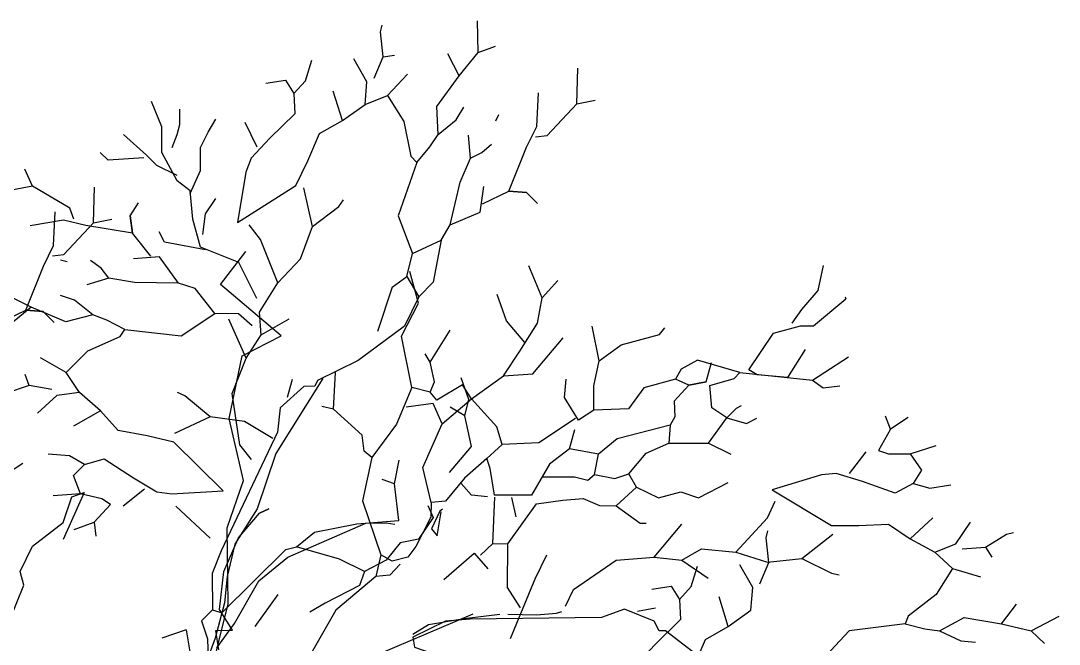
# Model space of a CAD drawing. Header units: metres. Extents: x -4.93 to 4.41, y -0.01 to 8.9.
# Drawn here: x 0.758 to 3.124, y 7.412 to 8.834 of the extents above; entities that cross this region are included whole.
import ezdxf

# ---------------------------------------------------------------- set-up
doc = ezdxf.new("R2010")
doc.units = ezdxf.units.M
doc.header["$LTSCALE"] = 0.2

msp = doc.modelspace()

# ---------------------------------------------------------------- linework, layer by layer
for p, q in [((1.0799, 8.592), (1.0565, 8.6503)), ((1.1208, 8.5978), (1.1208, 8.6328)), ((1.0799, 8.5336), (1.0799, 8.592)), ((1.1149, 8.5744), (1.1208, 8.5978)), ((1.185, 8.5803), (1.2026, 8.6095)), ((1.0448, 8.5277), (0.9922, 8.5744)), ((1.1032, 8.5453), (1.1149, 8.5744)), ((1.1675, 8.5453), (1.185, 8.5803)), ((1.1675, 8.4927), (1.1675, 8.5453)), ((0.9572, 8.5161), (0.9396, 8.5336)), ((1.039, 8.5219), (0.9572, 8.5161)), ((1.0682, 8.5044), (1.0448, 8.5277)), ((1.1149, 8.4694), (1.0799, 8.5336)), ((1.1149, 8.481), (1.0682, 8.5044)), ((1.1441, 8.4402), (1.1675, 8.4927)), ((1.1441, 8.446), (1.1149, 8.4694)), ((1.15, 8.3818), (1.1441, 8.446)), ((1.1792, 8.3935), (1.2026, 8.4285)), ((1.1675, 8.3176), (1.15, 8.3818)), ((1.1733, 8.3468), (1.1792, 8.3935)), ((1.0857, 8.3293), (1.074, 8.3526)), ((1.1792, 8.3118), (1.0857, 8.3293)), ((1.2551, 8.2826), (1.1675, 8.3176)), ((1.296, 8.2009), (1.2551, 8.2826)), ((1.4466, 8.0183), (1.3392, 7.8476)), ((1.3392, 7.8476), (1.2968, 7.7214)), ((1.2968, 7.7214), (1.2461, 7.6405)), ((1.3668, 7.611), (1.5443, 7.6885)), ((1.5443, 7.6885), (1.5909, 7.6892)), ((1.5909, 7.6892), (1.6101, 7.6864)), ((1.2461, 7.6405), (1.2284, 7.5671)), ((1.3004, 7.5568), (1.3668, 7.611)), ((1.2284, 7.5671), (1.2222, 7.5068)), ((1.2449, 7.4595), (1.3004, 7.5568)), ((1.2222, 7.5068), (1.2011, 7.4265)), ((1.7879, 7.4806), (1.5737, 7.3898)), ((1.7685, 7.4713), (1.8498, 7.4812)), ((1.8677, 7.4812), (1.9331, 7.4792)), ((1.9331, 7.4792), (1.9787, 7.4832)), ((1.9787, 7.4832), (1.9906, 7.4871)), ((1.2052, 7.4039), (1.2449, 7.4595)), ((1.6516, 7.4356), (1.6873, 7.4574)), ((1.6873, 7.4574), (1.7685, 7.4713)), ((1.2011, 7.4265), (1.173, 7.3497))]:
    msp.add_line(p, q)
at = {"flags": 128}
for points in [[(1.5633, 8.7033), (1.5835, 8.7521), (1.5775, 8.8087), (1.5813, 8.8243)], [(1.7568, 8.7084), (1.8005, 8.762), (1.7984, 8.8342)], [(1.8005, 8.762), (1.84, 8.7764)], [(1.5835, 8.7521), (1.61, 8.7553)], [(1.5938, 8.6634), (1.6309, 8.6041), (1.6471, 8.525), (1.6603, 8.5111), (1.69, 8.5464), (1.7089, 8.5747), (1.7063, 8.6383), (1.7568, 8.7084), (1.7313, 8.7584)], [(1.3167, 8.6916), (1.3613, 8.6985), (1.3801, 8.6681), (1.407, 8.6974), (1.4211, 8.7441)], [(1.491, 8.6064), (1.5428, 8.6434), (1.5469, 8.6951), (1.5173, 8.747)], [(1.5428, 8.6434), (1.5938, 8.6634), (1.639, 8.7124)], [(1.931, 8.5696), (1.9576, 8.5728), (2.0251, 8.6446), (2.0274, 8.7258)], [(1.3801, 8.6681), (1.3825, 8.622), (1.3254, 8.5663), (1.2831, 8.5208), (1.2714, 8.4891), (1.2523, 8.3737), (1.385, 8.4585), (1.4125, 8.5149), (1.4391, 8.5768), (1.491, 8.6064), (1.4703, 8.6739)], [(1.81, 8.4166), (1.8704, 8.4457), (1.9107, 8.5458), (1.9338, 8.5931), (1.9377, 8.6699)], [(1.7089, 8.5747), (1.7502, 8.6081), (1.768, 8.6368)], [(2.0251, 8.6446), (2.0667, 8.653)], [(1.8469, 8.6195), (1.84, 8.6054)], [(1.2684, 8.6029), (1.2959, 8.547)], [(1.6603, 8.5111), (1.6182, 8.3894), (1.651, 8.3034), (1.716, 8.334), (1.7367, 8.3688), (1.7594, 8.4663), (1.7825, 8.5211), (1.7781, 8.5732)], [(1.7825, 8.5211), (1.8085, 8.5334), (1.8304, 8.5526)], [(0.7852, 8.457), (0.7679, 8.4957)], [(0.879, 8.3817), (0.8701, 8.4068), (0.7852, 8.457), (0.7054, 8.4414)], [(0.8303, 8.2982), (0.8568, 8.3014), (0.9244, 8.3732), (0.9267, 8.4545)], [(1.3437, 8.2366), (1.3954, 8.2912), (1.4229, 8.3651), (1.4035, 8.4532)], [(1.7367, 8.3688), (1.8046, 8.398), (1.8132, 8.4562)], [(1.9101, 8.4425), (1.8704, 8.4457)], [(1.8704, 8.4457), (1.9101, 8.4425), (1.9353, 8.4177)], [(1.4229, 8.3651), (1.4826, 8.4107), (1.4935, 8.4254)], [(0.7093, 8.1452), (0.7697, 8.1743), (0.8099, 8.2744), (0.8331, 8.3218), (0.8369, 8.3985)], [(1.0132, 8.3497), (1.0076, 8.3891), (1.0263, 8.4192)], [(1.0548, 8.2971), (1.0132, 8.3497), (0.9067, 8.367), (0.8554, 8.3792), (0.7797, 8.3661)], [(0.9244, 8.3732), (0.9659, 8.3816)], [(1.0076, 8.3891), (1.0132, 8.3497)], [(1.272, 8.0645), (1.3057, 8.1179), (1.3022, 8.1695), (1.3437, 8.2366), (1.3048, 8.3355), (1.2784, 8.3684)], [(1.716, 8.334), (1.6977, 8.2381), (1.6649, 8.2042), (1.6324, 8.1378), (1.5268, 8.0596), (1.4344, 8.0137), (1.428, 8.0006), (1.403, 8.0004), (1.3492, 7.9518), (1.3432, 7.8961), (1.2147, 7.6257), (1.1941, 7.5734), (1.1948, 7.4907), (1.2164, 7.4839), (1.362, 7.6285), (1.3861, 7.6342), (1.4274, 7.6677), (1.524, 7.6866), (1.6192, 7.6949), (1.6099, 7.7781), (1.5813, 7.7884)], [(1.6046, 8.2263), (1.6379, 8.2511), (1.651, 8.3034)], [(0.8488, 8.2886), (0.8641, 8.285)], [(0.9589, 8.2474), (0.9412, 8.27), (0.9176, 8.2872)], [(1.1175, 8.2361), (1.0742, 8.296), (1.0155, 8.2915)], [(1.6907, 7.987), (1.6491, 7.9978), (1.6253, 8.1145), (1.6645, 8.1902), (1.6448, 8.2621)], [(1.9464, 8.2026), (1.9157, 8.2756)], [(2.5156, 8.1442), (2.5374, 8.1757), (2.5749, 8.2188), (2.587, 8.2764)], [(0.9955, 8.1303), (1.1235, 8.116), (1.2001, 8.1669), (1.156, 8.2235), (1.1175, 8.2361), (1.0174, 8.2369), (0.9589, 8.2474), (0.909, 8.2316)], [(1.6379, 8.2511), (1.6649, 8.2042)], [(1.8579, 8.0246), (1.8951, 8.0809), (1.9352, 8.1445), (1.9464, 8.2026), (1.9816, 8.2419)], [(0.7818, 8.1812), (0.7199, 8.2121), (0.65, 8.1942)], [(1.6046, 8.2263), (1.5713, 8.1252)], [(1.9062, 8.1003), (1.8647, 8.1498), (1.8433, 8.2097)], [(0.9228, 8.1638), (0.8811, 8.1968), (0.8492, 8.2078)], [(2.5059, 8.0207), (2.436, 8.027), (2.4165, 8.0381), (2.4732, 8.1219), (2.5344, 8.1387), (2.564, 8.1386), (2.6376, 8.1999)], [(2.6364, 8.2045), (2.6376, 8.1999)], [(0.8615, 8.032), (0.9112, 8.0813), (0.9848, 8.1144), (0.9955, 8.1303), (0.9545, 8.1516), (0.9228, 8.1638), (0.8613, 8.1473), (0.7818, 8.1812), (0.7386, 8.1454)], [(0.7697, 8.1743), (0.8093, 8.1711), (0.8346, 8.1463)], [(0.8093, 8.1711), (0.7697, 8.1743)], [(1.2856, 8.1385), (1.254, 8.1656), (1.2001, 8.1669)], [(1.2841, 7.8339), (1.2577, 7.8668), (1.2401, 7.984), (1.272, 8.0645), (1.2322, 8.1539)], [(1.3057, 8.1179), (1.3695, 8.1541)], [(2.0762, 8.059), (2.0603, 8.1377)], [(1.7852, 7.9718), (1.7649, 8.0041), (1.7063, 7.9691), (1.6907, 7.987), (1.7005, 8.0111), (1.6908, 8.0553), (1.7365, 8.1286)], [(2.396, 8.0317), (2.3002, 8.0605), (2.2624, 8.0394), (2.2496, 8.017), (2.1778, 7.9973), (2.1425, 7.949), (2.0635, 7.9462), (2.064, 8.0014), (2.0762, 8.059), (2.1263, 8.095), (2.2135, 8.1189), (2.2258, 8.1338)], [(2.0219, 7.9274), (1.9385, 7.8716), (1.8549, 7.8676), (1.8431, 7.9079), (1.7852, 7.9718), (1.8579, 8.0246), (1.9249, 8.029), (1.9936, 8.1112)], [(1.6908, 8.0553), (1.6798, 8.0744)], [(2.5059, 8.0207), (2.546, 8.0843)], [(2.5618, 8.0147), (2.6435, 8.0675)], [(0.8922, 7.9867), (0.8615, 8.032), (0.8037, 8.0654)], [(2.2805, 8.0033), (2.3196, 8.0107), (2.332, 8.0552)], [(0.7772, 8.0025), (0.7682, 8.0277)], [(1.6491, 7.9978), (1.6144, 7.9143), (1.5581, 7.838), (1.5408, 7.853), (1.5358, 7.8894), (1.4711, 7.9481), (1.4752, 8.0323)], [(1.7696, 7.9334), (1.7788, 7.9701), (1.7618, 8.0196)], [(2.3669, 7.9283), (2.3325, 7.9518), (2.3277, 8.0022), (2.3833, 8.0183), (2.396, 8.0317), (2.5618, 8.0147), (2.5865, 7.9968), (2.6239, 8.0013)], [(0.8293, 7.9936), (0.7772, 8.0025), (0.7233, 7.9843), (0.7073, 7.9846)], [(1.3661, 7.976), (1.3772, 8.0167)], [(2.0635, 7.9462), (2.0287, 7.9235), (1.9973, 7.9749), (2.0006, 8.0169)], [(2.2805, 8.0033), (2.2469, 7.9669), (2.2485, 7.9312), (2.2374, 7.9117), (2.1168, 7.8811), (2.0747, 7.8457), (2.008, 7.8578), (2.0205, 7.9024)], [(2.3196, 8.0107), (2.2805, 8.0033), (2.2496, 8.017)], [(0.9397, 7.9443), (0.8922, 7.9867), (0.8408, 7.9793), (0.7967, 7.9391)], [(1.19, 7.9307), (1.1324, 7.979), (1.1157, 7.9865)], [(1.8201, 7.8359), (1.769, 7.7914), (1.7259, 7.7385), (1.6931, 7.7353), (1.6744, 7.8156), (1.7179, 7.9147), (1.7852, 7.9718)], [(1.4711, 7.9481), (1.4439, 7.9546)], [(1.7179, 7.9147), (1.6978, 7.961), (1.6366, 7.9532)], [(1.7351, 7.8042), (1.7852, 7.8633), (1.7696, 7.9334), (1.7368, 7.9532)], [(2.3669, 7.9283), (2.3887, 7.9507), (2.4001, 7.9571)], [(0.9038, 7.8226), (0.9482, 7.835), (1.0151, 7.7915), (1.0687, 7.7602), (1.1022, 7.7557), (1.2191, 7.7625), (1.1072, 7.8732), (1.0461, 7.8878), (0.9799, 7.9001), (0.9397, 7.9443), (0.8783, 7.9093)], [(1.3328, 7.8817), (1.2682, 7.9202), (1.19, 7.9307), (1.1083, 7.8926)], [(2.3251, 7.8708), (2.3669, 7.9283), (2.4114, 7.9159), (2.4351, 7.9281)], [(2.7797, 7.9294), (2.7393, 7.9025), (2.7124, 7.8543), (2.7348, 7.8465), (2.7841, 7.8465), (2.8436, 7.8655)], [(2.7393, 7.9025), (2.7281, 7.9328)], [(2.2374, 7.9117), (2.2347, 7.8707)], [(2.008, 7.8578), (1.9625, 7.8231), (1.922, 7.752), (1.8372, 7.7526), (1.8279, 7.8134), (1.8201, 7.8359), (1.8549, 7.8676)], [(2.161, 7.7707), (2.1436, 7.8013), (2.1833, 7.8484), (2.2347, 7.8707), (2.3251, 7.8708), (2.3755, 7.846)], [(0.8947, 7.7556), (0.8782, 7.7975), (0.9038, 7.8226), (0.8693, 7.8423), (0.8206, 7.8458)], [(1.5581, 7.838), (1.5367, 7.7392), (1.5787, 7.6159), (1.5675, 7.5668), (1.476, 7.4899), (1.3739, 7.3107)], [(1.6099, 7.7781), (1.62, 7.8318)], [(2.0651, 7.7995), (2.0747, 7.8457)], [(2.6832, 7.851), (2.6451, 7.8016)], [(2.7841, 7.8465), (2.8099, 7.8095), (2.7909, 7.7792), (2.829, 7.768), (2.8772, 7.7759)], [(0.6811, 7.7721), (0.7628, 7.8249)], [(1.9458, 7.7939), (2.0197, 7.7944), (2.0499, 7.7863), (2.0651, 7.7995), (2.1113, 7.79), (2.1436, 7.8013)], [(2.7909, 7.7792), (2.7505, 7.7568), (2.6754, 7.7837), (2.616, 7.8016), (2.5823, 7.7983), (2.4702, 7.7646), (2.6048, 7.6828), (2.6675, 7.6828), (2.7348, 7.6862), (2.7841, 7.6525), (2.8357, 7.7007)], [(0.9918, 7.7278), (1.0404, 7.767)], [(1.8219, 7.7484), (1.7854, 7.7524), (1.7617, 7.7788)], [(2.1145, 7.7276), (2.161, 7.7707), (2.2114, 7.7459), (2.2618, 7.7598), (2.3018, 7.746), (2.3694, 7.781)], [(0.7331, 7.4678), (0.7655, 7.5474), (0.7572, 7.578), (0.7849, 7.6357), (0.8546, 7.6902), (0.8748, 7.7483), (0.9025, 7.7584), (0.855, 7.6512)], [(0.8799, 7.6738), (0.9254, 7.6907), (0.9627, 7.7313), (0.9427, 7.7441), (0.8947, 7.7556), (0.8325, 7.7508)], [(1.6931, 7.7353), (1.6923, 7.7022), (1.6581, 7.6353), (1.6402, 7.6106), (1.604, 7.6015), (1.5787, 7.6159)], [(1.8337, 7.6423), (1.8384, 7.748)], [(1.897, 7.4953), (1.8669, 7.5421), (1.8678, 7.641), (1.933, 7.7329), (1.9932, 7.7411), (2.0391, 7.7447), (2.0764, 7.7286), (2.1145, 7.7276), (2.1696, 7.6884), (2.1827, 7.6887)], [(1.8765, 7.747), (1.8862, 7.7027)], [(2.2012, 7.611), (2.2639, 7.6043), (2.3088, 7.6301), (2.3873, 7.6223), (2.459, 7.7007), (2.477, 7.7389)], [(1.1898, 7.6542), (1.1115, 7.727)], [(1.2093, 7.3994), (1.2026, 7.4439), (1.2404, 7.4445), (1.2112, 7.4918), (1.2213, 7.5781), (1.2544, 7.6547), (1.3024, 7.7116), (1.3232, 7.721), (1.3024, 7.7116)], [(1.6856, 7.7286), (1.6974, 7.7016), (1.6642, 7.6517), (1.6226, 7.6433), (1.5909, 7.6039), (1.541, 7.5784), (1.5302, 7.5462), (1.4519, 7.5059), (1.4169, 7.4856)], [(1.7194, 7.7203), (1.7132, 7.7161), (1.6939, 7.6755), (1.7066, 7.6592), (1.7161, 7.7145)], [(0.9254, 7.6907), (0.9293, 7.6586)], [(2.7841, 7.6525), (2.8402, 7.6223), (2.8884, 7.6413), (2.922, 7.6906)], [(1.9994, 7.4989), (2.0173, 7.5371), (2.1148, 7.6043), (2.2012, 7.611), (2.2639, 7.6862)], [(2.4422, 7.5498), (2.4624, 7.5987), (2.4563, 7.6553), (2.4602, 7.6708)], [(2.903, 7.6301), (2.9557, 7.6335), (3.0039, 7.6637), (3.0196, 7.6671)], [(1.8057, 7.6157), (1.8337, 7.6423), (1.8678, 7.641)], [(2.3873, 7.6223), (2.459, 7.5998), (2.5375, 7.6077), (2.6081, 7.6637)], [(1.541, 7.5784), (1.4846, 7.606), (1.3861, 7.6342)], [(1.7223, 7.56), (1.7913, 7.62), (1.8225, 7.5842)], [(2.8402, 7.6223), (2.8806, 7.5853), (2.9445, 7.5662)], [(2.9557, 7.6335), (2.9703, 7.611)], [(1.6223, 7.595), (1.5988, 7.5697), (1.5675, 7.5668)], [(1.8742, 7.4257), (1.9298, 7.5618), (1.9568, 7.6161)], [(2.2639, 7.6043), (2.3245, 7.5628)], [(2.3698, 7.453), (2.4217, 7.49), (2.4257, 7.5417), (2.3962, 7.5936)], [(2.5375, 7.6077), (2.6048, 7.5741), (2.6227, 7.5707)], [(2.1956, 7.5382), (2.2402, 7.5451), (2.259, 7.5147), (2.2858, 7.544), (2.3, 7.5907)], [(2.8806, 7.5853), (2.8436, 7.5258), (2.7797, 7.4765), (2.7729, 7.4586), (2.8178, 7.4474), (2.8514, 7.4429), (2.9075, 7.4731), (2.9927, 7.4586), (3.0263, 7.5034)], [(1.2925, 7.4529), (1.3448, 7.5258)], [(2.259, 7.5147), (2.2614, 7.4686), (2.2042, 7.4129), (2.162, 7.3674), (2.1502, 7.3357), (2.1312, 7.2202), (2.2638, 7.3051), (2.2914, 7.3615), (2.318, 7.4234), (2.3698, 7.453), (2.3492, 7.5205)], [(1.1948, 7.4907), (1.1699, 7.4654), (1.1838, 7.4249), (1.1859, 7.3527), (1.1575, 7.2793), (1.145, 7.2105), (1.1787, 7.1619)], [(2.6384, 7.3308), (2.5442, 7.305), (2.4994, 7.3196), (2.4254, 7.3196), (2.3088, 7.3801), (2.2269, 7.4429), (2.2124, 7.4429), (2.2012, 7.4653), (2.1339, 7.4922), (2.0812, 7.4731), (1.7819, 7.4698), (1.7258, 7.4653), (1.6518, 7.4283), (1.6552, 7.4059), (1.8491, 7.3386), (1.8648, 7.3196), (1.913, 7.2971), (1.9724, 7.2187), (2.0218, 7.1368), (2.0924, 7.1817), (2.089, 7.2119)], [(2.163, 7.4877), (2.2045, 7.4956)], [(2.9927, 7.4586), (3.0599, 7.4429), (3.1238, 7.4765)], [(2.7729, 7.4586), (2.6451, 7.4429), (2.5823, 7.3756), (2.6384, 7.3308), (2.6788, 7.3274), (2.7763, 7.3498), (2.8357, 7.3532), (2.8806, 7.3801)], [(1.135, 7.445), (1.0795, 7.426)], [(1.135, 7.445), (1.1487, 7.3634), (1.144, 7.3358), (1.1647, 7.3094)], [(2.8514, 7.4429), (2.8996, 7.4205), (2.9333, 7.4171)], [(3.0599, 7.4429), (3.0902, 7.4137)]]:
    msp.add_lwpolyline(points, dxfattribs=at)
at = {"ltscale": 0.5, "flags": 128}
msp.add_lwpolyline([(1.1856, 7.3202), (1.2305, 7.5043), (1.2282, 7.6776), (1.2657, 7.7855), (1.2333, 7.927), (1.2627, 8.0703), (1.3517, 8.1155), (1.2133, 8.2329), (1.2707, 8.308)], dxfattribs=at)

doc.saveas('drawing.dxf')
